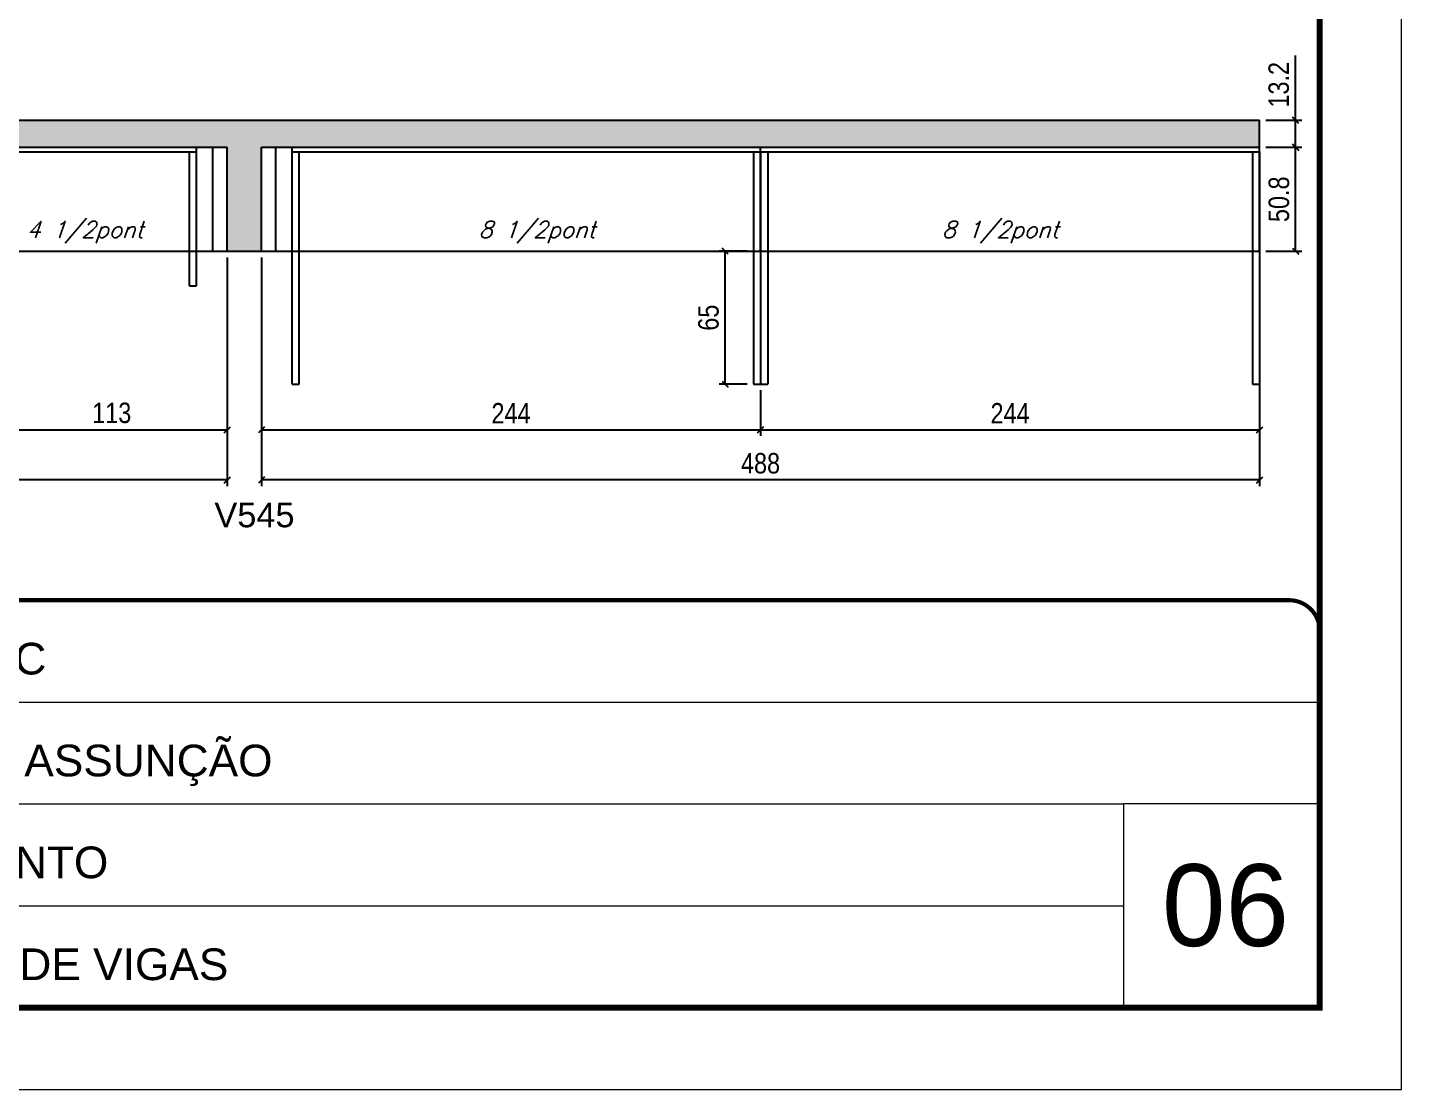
# Model space of a CAD drawing. Extents: x -21493 to -15213, y -12134 to 11887.
# Drawn here: x -19082 to -18410, y 9689 to 10208 of the extents above; entities that cross this region are included whole.
import ezdxf

# ---------------------------------------------------------------- set-up
doc = ezdxf.new("R2010")
doc.units = 0
doc.linetypes.add('CONTINUO', pattern=[0])
doc.linetypes.add('DASHED', pattern=[0.75, 0.5, -0.25])
for name, color, linetype in [('5', 5, 'Continuous'), ('COTA', 241, 'Continuous'), ('Painéis', 200, 'Continuous'), ('SARR_2.2x7', 40, 'Continuous'), ('SARR_3.5x7', 81, 'Continuous'), ('texto', 7, 'Continuous')]:
    doc.layers.add(name, color=color, linetype=linetype)
for name, color, linetype, lineweight in [('CARIMBO', 255, 'Continuous', 9), ('Folhas', 255, 'Continuous', 9), ('SARRAFO DE PRESSAO', 251, 'DASHED', 9)]:
    doc.layers.add(name, color=color, linetype=linetype, lineweight=lineweight)
doc.styles.add('ARIAL', font='arial.ttf')
doc.styles.add('COTA TECNICA', font='techl___.ttf', dxfattribs={"height": 10})
doc.styles.add('Romans', font='romans.shx')
doc.styles.get("Standard").update_dxf_attribs({"font": 'arial.ttf'})
doc.dimstyles.new('PAINEL', dxfattribs={"dimtxt": 10, "dimasz": 3, "dimexe": 3, "dimexo": 3, "dimgap": 3, "dimtad": 1, "dimdec": 1, "dimzin": 12, "dimdsep": 46, "dimtxsty": 'COTA TECNICA', "dimblk1": 'OBLIQUE', "dimblk2": 'OBLIQUE', "dimsah": 1, "dimcen": 0.9, "dimclrd": 4, "dimclre": 4, "dimclrt": 240, "dimadec": 1, "dimazin": 3, "dimtfac": 1, "dimtdec": 1, "dimtmove": 0, "dimatfit": 3, "dimfxl": 1, "dimtolj": 1, "dimtzin": 12, "dimarcsym": 0})

# ---------------------------------------------------------------- blocks, each defined once
blk = doc.blocks.new('_Oblique')
at = {"color": 0, "linetype": 'ByBlock', "lineweight": -2}
blk.add_line((-0.5, -0.5), (0.5, 0.5), dxfattribs=at)
blk = doc.blocks.new('*D1638')
at = {"layer": 'COTA', "color": 4, "lineweight": -2, "ltscale": 25, "transparency": 16777216}
for p, q in [((-19096.97, 10095.51), (-19096.97, 10008.2)), ((-18984, 10095.51), (-18984, 10008.2)), ((-19096.97, 10011.2), (-18984, 10011.2))]:
    blk.add_line(p, q, dxfattribs=at)
at = {"layer": 'Defpoints', "color": 0, "ltscale": 25, "transparency": 16777216}
for p in [(-19096.97, 10098.51), (-18984, 10098.51), (-18984, 10011.2)]:
    blk.add_point(p, dxfattribs=at)
at = {"layer": 'COTA', "color": 4, "lineweight": -2, "ltscale": 25, "transparency": 16777216, "xscale": 3, "yscale": 3, "zscale": 3, "rotation": 180}
blk.add_blockref('_Oblique', (-19096.97, 10011.2), dxfattribs=at)
at = {"layer": 'COTA', "color": 4, "lineweight": -2, "ltscale": 25, "transparency": 16777216, "xscale": 3, "yscale": 3, "zscale": 3}
blk.add_blockref('_Oblique', (-18984, 10011.2), dxfattribs=at)
at = {"layer": 'COTA', "color": 240, "ltscale": 25, "transparency": 16777216, "insert": (-19040.48, 10019.42), "char_height": 10, "attachment_point": 5, "style": 'COTA TECNICA'}
blk.add_mtext('\\A1;113', dxfattribs=at)
blk = doc.blocks.new('*D1656')
at = {"layer": 'COTA', "color": 4, "lineweight": -2, "ltscale": 25, "transparency": 16777216}
for p, q in [((-19218.97, 10095.51), (-19218.97, 9983.67)), ((-18984, 10095.51), (-18984, 9983.67)), ((-18984, 9986.67), (-19218.97, 9986.67))]:
    blk.add_line(p, q, dxfattribs=at)
at = {"layer": 'Defpoints', "color": 0, "ltscale": 25, "transparency": 16777216}
for p in [(-19218.97, 10098.51), (-18984, 10098.51), (-19218.97, 9986.67)]:
    blk.add_point(p, dxfattribs=at)
at = {"layer": 'COTA', "color": 4, "lineweight": -2, "ltscale": 25, "transparency": 16777216, "xscale": 3, "yscale": 3, "zscale": 3, "rotation": 180}
blk.add_blockref('_Oblique', (-19218.97, 9986.67), dxfattribs=at)
at = {"layer": 'COTA', "color": 4, "lineweight": -2, "ltscale": 25, "transparency": 16777216, "xscale": 3, "yscale": 3, "zscale": 3}
blk.add_blockref('_Oblique', (-18984, 9986.67), dxfattribs=at)
at = {"layer": 'COTA', "color": 240, "ltscale": 25, "transparency": 16777216, "insert": (-19101.48, 9994.89), "char_height": 10, "attachment_point": 5, "style": 'COTA TECNICA'}
blk.add_mtext('\\A1;235', dxfattribs=at)
blk = doc.blocks.new('*D1666')
at = {"layer": 'COTA', "color": 4, "lineweight": -2, "ltscale": 25, "transparency": 16777216}
for p, q in [((-18729.79, 10098.51), (-18743.58, 10098.51)), ((-18740.58, 10033.51), (-18740.58, 10098.51)), ((-18729.79, 10033.51), (-18743.58, 10033.51))]:
    blk.add_line(p, q, dxfattribs=at)
at = {"layer": 'Defpoints', "color": 0, "ltscale": 25, "transparency": 16777216}
for p in [(-18740.58, 10098.51), (-18726.79, 10098.51), (-18726.79, 10033.51)]:
    blk.add_point(p, dxfattribs=at)
at = {"layer": 'COTA', "color": 4, "lineweight": -2, "ltscale": 25, "transparency": 16777216, "xscale": 3, "yscale": 3, "zscale": 3}
for p, rotation in [((-18740.58, 10098.51), 90), ((-18740.58, 10033.51), 270)]:
    blk.add_blockref('_Oblique', p, dxfattribs=dict(at, rotation=rotation))
at = {"layer": 'COTA', "color": 240, "ltscale": 25, "transparency": 16777216, "insert": (-18748.69, 10066.01), "char_height": 10, "attachment_point": 5, "rotation": 90, "style": 'COTA TECNICA'}
blk.add_mtext('\\A1;65', dxfattribs=at)
blk = doc.blocks.new('*D1649')
at = {"layer": 'COTA', "color": 4, "lineweight": -2, "ltscale": 25, "transparency": 16777216}
for p, q in [((-18967.29, 10095.51), (-18967.29, 10008.2)), ((-18723.28, 10030.51), (-18723.28, 10008.2)), ((-18967.29, 10011.2), (-18723.28, 10011.2))]:
    blk.add_line(p, q, dxfattribs=at)
at = {"layer": 'Defpoints', "color": 0, "ltscale": 25, "transparency": 16777216}
for p in [(-18967.29, 10098.51), (-18723.28, 10033.51), (-18723.28, 10011.2)]:
    blk.add_point(p, dxfattribs=at)
at = {"layer": 'COTA', "color": 4, "lineweight": -2, "ltscale": 25, "transparency": 16777216, "xscale": 3, "yscale": 3, "zscale": 3, "rotation": 180}
blk.add_blockref('_Oblique', (-18967.29, 10011.2), dxfattribs=at)
at = {"layer": 'COTA', "color": 4, "lineweight": -2, "ltscale": 25, "transparency": 16777216, "xscale": 3, "yscale": 3, "zscale": 3}
blk.add_blockref('_Oblique', (-18723.28, 10011.2), dxfattribs=at)
at = {"layer": 'COTA', "color": 240, "ltscale": 25, "transparency": 16777216, "insert": (-18845.28, 10019.28), "char_height": 10, "attachment_point": 5, "style": 'COTA TECNICA'}
blk.add_mtext('\\A1;244', dxfattribs=at)
blk = doc.blocks.new('*D1650')
at = {"layer": 'COTA', "color": 4, "lineweight": -2, "ltscale": 25, "transparency": 16777216}
for p, q in [((-18723.28, 10030.51), (-18723.28, 10008.2)), ((-18479.29, 10030.51), (-18479.29, 10008.2)), ((-18723.28, 10011.2), (-18479.29, 10011.2))]:
    blk.add_line(p, q, dxfattribs=at)
at = {"layer": 'Defpoints', "color": 0, "ltscale": 25, "transparency": 16777216}
for p in [(-18723.28, 10033.51), (-18479.29, 10033.51), (-18479.29, 10011.2)]:
    blk.add_point(p, dxfattribs=at)
at = {"layer": 'COTA', "color": 4, "lineweight": -2, "ltscale": 25, "transparency": 16777216, "xscale": 3, "yscale": 3, "zscale": 3, "rotation": 180}
blk.add_blockref('_Oblique', (-18723.28, 10011.2), dxfattribs=at)
at = {"layer": 'COTA', "color": 4, "lineweight": -2, "ltscale": 25, "transparency": 16777216, "xscale": 3, "yscale": 3, "zscale": 3}
blk.add_blockref('_Oblique', (-18479.29, 10011.2), dxfattribs=at)
at = {"layer": 'COTA', "color": 240, "ltscale": 25, "transparency": 16777216, "insert": (-18601.28, 10019.28), "char_height": 10, "attachment_point": 5, "style": 'COTA TECNICA'}
blk.add_mtext('\\A1;244', dxfattribs=at)
blk = doc.blocks.new('*D1651')
at = {"layer": 'COTA', "color": 4, "lineweight": -2, "ltscale": 25, "transparency": 16777216}
for p, q in [((-18967.29, 10095.51), (-18967.29, 9983.67)), ((-18479.29, 10095.51), (-18479.29, 9983.67)), ((-18479.29, 9986.67), (-18967.29, 9986.67))]:
    blk.add_line(p, q, dxfattribs=at)
at = {"layer": 'Defpoints', "color": 0, "ltscale": 25, "transparency": 16777216}
for p in [(-18967.29, 10098.51), (-18479.29, 10098.51), (-18967.29, 9986.67)]:
    blk.add_point(p, dxfattribs=at)
at = {"layer": 'COTA', "color": 4, "lineweight": -2, "ltscale": 25, "transparency": 16777216, "xscale": 3, "yscale": 3, "zscale": 3, "rotation": 180}
blk.add_blockref('_Oblique', (-18967.29, 9986.67), dxfattribs=at)
at = {"layer": 'COTA', "color": 4, "lineweight": -2, "ltscale": 25, "transparency": 16777216, "xscale": 3, "yscale": 3, "zscale": 3}
blk.add_blockref('_Oblique', (-18479.29, 9986.67), dxfattribs=at)
at = {"layer": 'COTA', "color": 240, "ltscale": 25, "transparency": 16777216, "insert": (-18723.29, 9994.76), "char_height": 10, "attachment_point": 5, "style": 'COTA TECNICA'}
blk.add_mtext('\\A1;488', dxfattribs=at)
blk = doc.blocks.new('*D1652')
at = {"layer": 'COTA', "color": 4, "lineweight": -2, "ltscale": 25, "transparency": 16777216}
for p, q in [((-18476.29, 10149.31), (-18458.68, 10149.31)), ((-18461.68, 10098.51), (-18461.68, 10149.31)), ((-18476.29, 10098.51), (-18458.68, 10098.51))]:
    blk.add_line(p, q, dxfattribs=at)
at = {"layer": 'Defpoints', "color": 0, "ltscale": 25, "transparency": 16777216}
for p in [(-18479.29, 10149.31), (-18461.68, 10149.31), (-18479.29, 10098.51)]:
    blk.add_point(p, dxfattribs=at)
at = {"layer": 'COTA', "color": 4, "lineweight": -2, "ltscale": 25, "transparency": 16777216, "xscale": 3, "yscale": 3, "zscale": 3}
for p, rotation in [((-18461.68, 10149.31), 90), ((-18461.68, 10098.51), 270)]:
    blk.add_blockref('_Oblique', p, dxfattribs=dict(at, rotation=rotation))
at = {"layer": 'COTA', "color": 240, "ltscale": 25, "transparency": 16777216, "insert": (-18469.82, 10123.91), "char_height": 10, "attachment_point": 5, "rotation": 90, "style": 'COTA TECNICA'}
blk.add_mtext('\\A1;50.8', dxfattribs=at)
blk = doc.blocks.new('*D1653')
at = {"layer": 'COTA', "color": 4, "lineweight": -2, "ltscale": 25, "transparency": 16777216}
for p, q in [((-18461.68, 10162.51), (-18461.68, 10194.24)), ((-18476.29, 10162.51), (-18458.68, 10162.51)), ((-18461.68, 10149.31), (-18461.68, 10162.51)), ((-18476.29, 10149.31), (-18458.68, 10149.31))]:
    blk.add_line(p, q, dxfattribs=at)
at = {"layer": 'Defpoints', "color": 0, "ltscale": 25, "transparency": 16777216}
for p in [(-18479.29, 10162.51), (-18461.68, 10162.51), (-18479.29, 10149.31)]:
    blk.add_point(p, dxfattribs=at)
at = {"layer": 'COTA', "color": 4, "lineweight": -2, "ltscale": 25, "transparency": 16777216, "xscale": 3, "yscale": 3, "zscale": 3}
for p, rotation in [((-18461.68, 10162.51), 90), ((-18461.68, 10149.31), 270)]:
    blk.add_blockref('_Oblique', p, dxfattribs=dict(at, rotation=rotation))
at = {"layer": 'COTA', "color": 240, "ltscale": 25, "transparency": 16777216, "insert": (-18469.9, 10179.87), "char_height": 10, "attachment_point": 5, "rotation": 90, "style": 'COTA TECNICA'}
blk.add_mtext('\\A1;13.2', dxfattribs=at)
blk = doc.blocks.new('9999999999')
at = {"color": 30, "linetype": 'CONTINUO'}
for p, q in [((98564.56, 34379.64), (99583.98, 34379.64)), ((98564.56, 34329.83), (99487.98, 34329.83)), ((99583.98, 34329.83), (99487.98, 34329.83)), ((99487.98, 34329.83), (99487.98, 34230.21)), ((98564.56, 34280.02), (99487.98, 34280.02))]:
    blk.add_line(p, q, dxfattribs=at)
at = {"color": 30, "linetype": 'CONTINUO', "const_width": 2}
blk.add_lwpolyline([(99583.98, 34230.21), (99583.98, 34414.45, 0.414214), (99568.98, 34429.45), (98228.98, 34429.45, 0.414214), (98213.98, 34414.45), (98213.98, 34245.21, 0.414214), (98228.98, 34230.21), (99583.98, 34230.21)], format="xyb", dxfattribs=at)
at = {"layer": 'Folhas'}
blk.add_lwpolyline([(98138.98, 34190.21), (99623.98, 34190.21), (99623.98, 35240.21), (98138.98, 35240.21)], close=True, dxfattribs=at)
at = {"layer": 'Folhas', "color": 30, "const_width": 3}
blk.add_lwpolyline([(98213.98, 34230.21), (99583.98, 34230.21), (99583.98, 35200.21), (98213.98, 35200.21)], close=True, dxfattribs=at)
at = {"color": 7, "linetype": 'Continuous', "ltscale": 5, "style": 'ARIAL'}
for s, height, p in [('ROCONTEC', 15.483, (98837.68, 34393.13)), ('HOSPITAL ASSUNÇÃO', 15.4829, (98837.68, 34343.32)), ('3° PAVIMENTO', 15.4829, (98837.68, 34293.51)), ('LATERAIS DE VIGAS', 15.4829, (98837.68, 34243.7))]:
    blk.add_text(s, height=height, dxfattribs=at).set_placement(p)

msp = doc.modelspace()

# ---------------------------------------------------------------- hatches: boundary and pattern name
at = {"layer": 'COTA', "linetype": 'ByBlock'}
h = msp.add_hatch(dxfattribs=at)
h.set_pattern_fill('AR-CONC', color=256, scale=0.03)
h.set_pattern_definition([(50, (-161800.6976, -19152.8167), (5.46554007, -0.47817257), [0.5715, -6.2865]), (355, (-161800.6976, -19152.8167), (-1.05730264, 5.73170536), [0.4572, -5.02921753]), (100.4514447, (-161800.242, -19152.8565), (4.40823741, 5.25353256), [0.48570026, -5.34270734]), (46.1842, (-161800.6976, -19151.293), (8.13237123, -1.26126984), [0.85725, -9.42975]), (96.6355576, (-161800.02, -19151.398), (7.12212402, 7.42278374), [0.7285507, -8.01406824]), (351.184151, (-161800.698, -19151.293), (7.122124, 7.42278374), [0.685799, -7.54379196]), (21, (-161799.9356, -19151.6737), (4.54843174, -3.06795595), [0.5715, -6.2865]), (326, (-161799.9356, -19151.6737), (1.85406085, 5.52563898), [0.4572, -5.0292]), (71.451445, (-161799.5566, -19151.9293), (6.40249258, 2.45768307), [0.48570026, -5.34269813]), (37.5, (-161800.6976, -19152.8167), (0.092658098, 2.536651166), [0, -4.96824, 0, -5.1054, 0, -5.04825]), (7.5, (-161800.6976, -19152.8167), (2.004589875, 3.005417245), [0, -2.91084, 0, -4.85394, 0, -1.92405]), (327.5, (-161802.3969, -19152.8167), (4.067717855, -0.17186232), [0, -1.905, 0, -5.9436, 0, -7.8867]), (317.5, (-161803.159, -19152.8167), (4.44387544, 0.76279473), [0, -2.4765, 0, -3.94716, 0, -5.6007])])
h.paths.add_polyline_path([(-19218.97, 10098.51), (-19218.97, 10149.31), (-18984, 10149.31), (-18984, 10098.51), (-18967.29, 10098.51), (-18967.29, 10149.31), (-18479.29, 10149.31), (-18479.29, 10162.51), (-19241.45, 10162.51), (-19241.45, 10110.51), (-19787.85, 10110.51), (-19787.85, 10097.31), (-19565.87, 10097.31), (-19565.87, 10056.51), (-19550.93, 10056.51), (-19550.93, 10094.31), (-19241.45, 10094.31), (-19241.45, 10056.51), (-19218.97, 10056.51)])

# ---------------------------------------------------------------- linework, layer by layer
for p in [(-19241.45, 10162.51), (-18479.29, 10149.31)]:
    msp.add_line(p, (-18479.29, 10162.51), dxfattribs=at)
at = {"layer": 'Painéis'}
for p, q in [((-19218.97, 10149.31), (-18984, 10149.31)), ((-18967.29, 10149.31), (-18479.29, 10149.31)), ((-18479.29, 10098.51), (-18479.29, 10149.31)), ((-19218.97, 10098.51), (-18984, 10098.51)), ((-18967.29, 10098.51), (-18479.29, 10098.51))]:
    msp.add_line(p, q, dxfattribs=at)
at = {"layer": 'Painéis', "ltscale": 25}
for p, q in [((-18984, 10098.51), (-18984, 10149.31)), ((-18967.29, 10098.51), (-18967.29, 10149.31)), ((-18723.29, 10098.51), (-18723.29, 10149.31)), ((-18984, 10098.51), (-18967.29, 10098.51))]:
    msp.add_line(p, q, dxfattribs=at)
at = {"layer": 'SARR_2.2x7', "linetype": 'Continuous'}
for p, q in [((-19096.97, 10147.11), (-18999, 10147.11)), ((-18991, 10098.51), (-18991, 10149.31)), ((-18960.29, 10098.51), (-18960.29, 10149.31)), ((-18952.29, 10147.11), (-18723.29, 10147.11)), ((-18723.29, 10147.11), (-18479.29, 10147.11))]:
    msp.add_line(p, q, dxfattribs=at)
at = {"layer": 'SARR_3.5x7'}
for p, q in [((-19002.5, 10081.51), (-19002.5, 10147.11)), ((-18999, 10081.51), (-18999, 10149.31)), ((-18952.29, 10033.51), (-18952.29, 10149.31)), ((-18948.79, 10033.51), (-18948.79, 10147.11)), ((-18726.79, 10147.11), (-18726.79, 10033.51)), ((-18723.29, 10147.11), (-18723.29, 10033.51)), ((-18719.76, 10147.11), (-18719.76, 10033.51)), ((-18482.79, 10147.11), (-18482.79, 10033.51)), ((-18479.29, 10147.11), (-18479.29, 10033.51)), ((-19002.5, 10081.51), (-18999, 10081.51)), ((-18952.29, 10033.51), (-18948.79, 10033.51)), ((-18726.79, 10033.51), (-18719.76, 10033.51)), ((-18482.79, 10033.51), (-18479.29, 10033.51))]:
    msp.add_line(p, q, dxfattribs=at)

# ---------------------------------------------------------------- block references
at = {"layer": 'SARRAFO DE PRESSAO', "color": 6, "linetype": 'ByBlock'}
msp.add_blockref('9999999999', (-118033.89, -24501.55), dxfattribs=at)

# ---------------------------------------------------------------- texts
at = {"layer": '5', "linetype": 'Continuous'}
msp.add_text('V545', height=12, rotation=0.00004, dxfattribs=at).set_placement((-18990.27, 9963.54))
at = {"layer": 'CARIMBO', "style": 'ARIAL'}
msp.add_text('06', height=40, dxfattribs=at).set_placement((-18527.05, 9758.8))
at = {"layer": 'texto', "color": 2, "char_height": 8, "attachment_point": 5, "style": 'Romans'}
for s, insert in [('{\\Q19;\\C256;4 1/2pont}', (-19053.54, 10107.78)), ('{\\Q19;\\C256;8 1/2pont}', (-18832.57, 10107.78)), ('{\\Q19;\\C256;8 1/2pont}', (-18606.1, 10107.78))]:
    msp.add_mtext(s, dxfattribs=dict(at, insert=insert))

# ---------------------------------------------------------------- dimensions: what is measured, and where the dimension line sits
at = {"layer": 'COTA', "ltscale": 25}
for base, p1, p2, picture, middle in [((-18461.68, 10162.51), (-18479.29, 10149.31), (-18479.29, 10162.51), '*D1653', (-18469.9, 10179.87)), ((-18461.68, 10149.31), (-18479.29, 10098.51), (-18479.29, 10149.31), '*D1652', (-18469.82, 10123.91)), ((-18740.58, 10098.51), (-18726.79, 10033.51), (-18726.79, 10098.51), '*D1666', (-18748.69, 10066.01))]:
    dim = msp.add_linear_dim(base=base, p1=p1, p2=p2, angle=90, dimstyle='PAINEL', dxfattribs=at)
    dim.commit()
    dim.dimension.update_dxf_attribs({"geometry": picture, "text_midpoint": middle})
for base, p1, p2, picture, middle in [((-19218.97, 9986.67), (-18984, 10098.51), (-19218.97, 10098.51), '*D1656', (-19101.48, 9994.89)), ((-18984, 10011.2), (-19096.97, 10098.51), (-18984, 10098.51), '*D1638', (-19040.48, 10019.42)), ((-18723.28, 10011.2), (-18967.29, 10098.51), (-18723.28, 10033.51), '*D1649', (-18845.28, 10019.28)), ((-18967.29, 9986.67), (-18479.29, 10098.51), (-18967.29, 10098.51), '*D1651', (-18723.29, 9994.76))]:
    dim = msp.add_linear_dim(base=base, p1=p1, p2=p2, dimstyle='PAINEL', dxfattribs=at)
    dim.commit()
    dim.dimension.update_dxf_attribs({"geometry": picture, "text_midpoint": middle})
dim = msp.add_linear_dim(base=(-18479.29, 10011.2), p1=(-18723.28, 10033.51), p2=(-18479.29, 10033.51), dimstyle='PAINEL', override={"dimtmove": 1}, dxfattribs=at)
dim.commit()
dim.dimension.update_dxf_attribs({"geometry": '*D1650', "text_midpoint": (-18601.28, 10019.28)})

doc.saveas('drawing.dxf')
